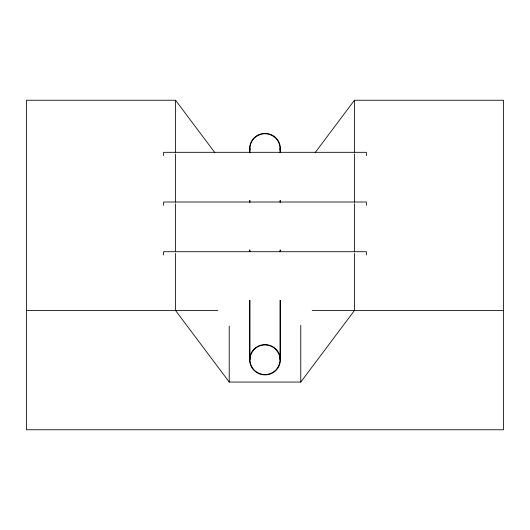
<?xml version="1.0" encoding="UTF-8"?>
<svg xmlns="http://www.w3.org/2000/svg" width="530" height="530" viewBox="0 0 530 530"><rect width="100%" height="100%" fill="white"/><g stroke="black" fill="none" stroke-linecap="round" stroke-linejoin="round"><path stroke-width="0.79" d="M315.184 152.58L354.438 100.243L503.5 100.243L503.5 429.757L26.5 429.757L26.5 100.243L175.562 100.243L214.816 152.58M175.562 253.386L175.562 310.507L229.225 382.057L300.775 382.057L354.438 310.507L354.438 253.386M26.5 310.507L217.823 310.507M312.177 310.507L503.5 310.507M366.363 155.595L366.363 152.315L163.637 152.315L163.637 155.595M366.363 205.289L366.363 202.01L163.637 202.01L163.637 205.289M366.363 254.99L366.363 251.71L163.637 251.71L163.637 254.99M354.438 100.243L354.438 152.395M354.438 154.051L354.438 202.062M354.438 203.719L354.438 251.737M300.775 325.314L300.775 382.057M280.383 148.539L280.383 152.666M280.383 200.519L280.383 202.169M280.383 250.021L280.383 251.67M280.383 300.351L280.383 359.757A15.383 15.151 0 0 1 257.308 372.875A15.383 15.151 0 0 1 257.308 346.633A15.383 15.151 0 0 1 280.383 359.757M280.026 148.539L280.026 152.666M280.026 200.519L280.026 202.169M280.026 250.021L280.026 251.67M280.026 300.351L280.026 359.757A15.025 14.8 0 0 1 257.487 372.57A15.025 14.8 0 0 1 257.487 346.938A15.025 14.8 0 0 1 280.026 359.757M249.974 148.539L249.974 152.666M249.974 200.519L249.974 202.169M249.974 250.021L249.974 251.67M249.974 300.351L249.974 359.757M249.617 148.539L249.617 152.666M249.617 200.519L249.617 202.169M249.617 250.021L249.617 251.67M249.617 300.351L249.617 359.757M229.225 326.135L229.225 382.057M175.562 100.243L175.562 152.395M175.562 154.051L175.562 202.062M175.562 203.719L175.562 251.737M249.776 150.692A15.383 15.151 0 0 1 265 133.388A15.383 15.151 0 0 1 280.224 150.692M250.014 149.593A15.025 14.8 0 0 1 265 133.739A15.025 14.8 0 0 1 279.986 149.593"/></g></svg>
